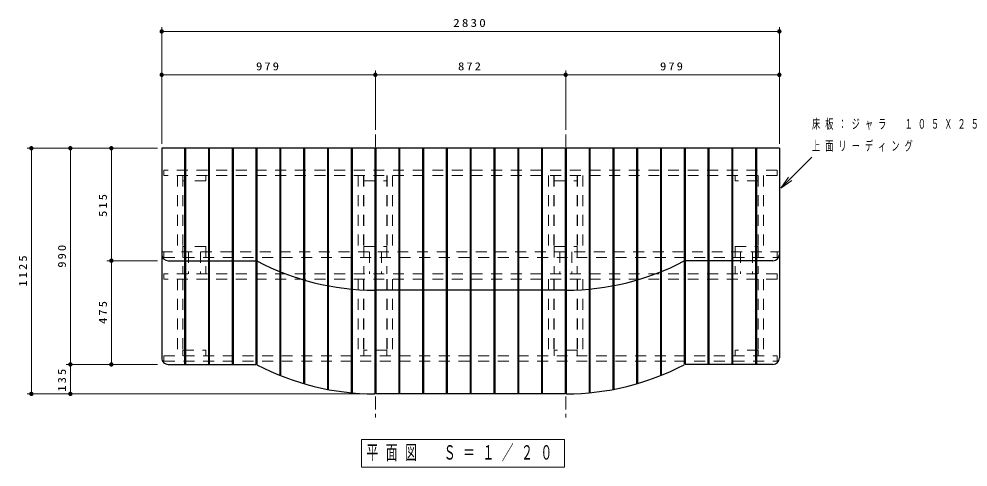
# Model space of a CAD drawing. Units: millimetres on the paper, scale 1:20. Extents: x -360 to 12, y -38 to 251.
# Drawn here: x -348.9 to -131.4, y 148.4 to 251 of the extents above; entities that cross this region are included whole.
import ezdxf

# ---------------------------------------------------------------- set-up
doc = ezdxf.new("R2010")
doc.units = ezdxf.units.MM
doc.linetypes.add('USER1', pattern=[4.5, 2.5, -2])
doc.linetypes.add('USER2', pattern=[6, 3, -1, 1, -1])
doc.layers.add('CLASS1', color=7, linetype='Continuous', lineweight=13)
doc.styles.add('ＭＳ ゴシック', font='')
doc.styles.get('ＭＳ ゴシック').set_extended_font_data('MS Gothic')

# ---------------------------------------------------------------- blocks, each defined once
blk = doc.blocks.new('filled_dot')
at = {"color": 0, "linetype": 'Continuous', "lineweight": -2, "const_width": 1.25}
blk.add_lwpolyline([(-0.625, 0, 1), (0.625, 0, 1)], format="xyb", close=True, dxfattribs=at)
blk = doc.blocks.new('open_arrow')
at = {"color": 0, "linetype": 'Continuous', "lineweight": -2}
blk.add_lwpolyline([(7.5, 1.25), (0, 0), (7.5, -1.25)], dxfattribs=at)

msp = doc.modelspace()

# ---------------------------------------------------------------- linework, layer by layer
at = {"layer": 'CLASS1'}
for p, q in [((-316.17, 222.436), (-316.17, 249.181)), ((-316.17, 248.181), (-174.67, 248.181)), ((-174.67, 222.436), (-174.67, 249.181)), ((-267.22, 225.858), (-267.22, 239.242)), ((-267.22, 225.608), (-267.22, 239.242)), ((-223.62, 225.608), (-223.62, 239.242)), ((-316.17, 238.242), (-267.22, 238.242)), ((-267.22, 238.242), (-223.62, 238.242)), ((-223.62, 238.242), (-174.67, 238.242)), ((-317.17, 221.436), (-347.028, 221.436)), ((-346.028, 165.184), (-346.028, 221.436)), ((-317.17, 221.436), (-338.092, 221.436)), ((-337.092, 171.936), (-337.092, 221.436)), ((-317.17, 221.436), (-328.706, 221.436)), ((-327.706, 195.687), (-327.706, 221.436)), ((-174.311, 212.299), (-167.24, 219.37)), ((-317.17, 195.687), (-328.706, 195.687)), ((-327.706, 171.936), (-327.706, 195.687)), ((-317.17, 171.936), (-338.092, 171.936)), ((-337.092, 165.184), (-337.092, 171.936)), ((-317.17, 171.936), (-328.706, 171.936)), ((-268.22, 165.184), (-347.028, 165.184)), ((-268.22, 165.184), (-338.092, 165.184)), ((-223.867, 154.746), (-270.367, 154.746)), ((-270.367, 154.746), (-270.367, 148.446)), ((-223.867, 148.446), (-223.867, 154.746)), ((-270.367, 148.446), (-223.867, 148.446))]:
    msp.add_line(p, q, dxfattribs=at)
at = {"layer": 'CLASS1', "color": 32, "linetype": 'USER2'}
for p, q in [((-267.22, 224.608), (-267.22, 159.801)), ((-223.62, 224.608), (-223.62, 159.801))]:
    msp.add_line(p, q, dxfattribs=at)
at = {"layer": 'CLASS1', "color": 32, "lineweight": 25}
for p, q in [((-316.17, 221.436), (-316.17, 173.436)), ((-267.32, 221.436), (-316.17, 221.436)), ((-310.92, 221.436), (-310.92, 171.936)), ((-310.72, 221.436), (-310.72, 171.928)), ((-305.47, 221.436), (-305.47, 171.928)), ((-305.27, 221.436), (-305.27, 171.928)), ((-300.02, 221.436), (-300.02, 171.928)), ((-299.82, 221.436), (-299.82, 171.928)), ((-294.57, 221.436), (-294.57, 171.928)), ((-294.37, 221.436), (-294.37, 171.875)), ((-289.12, 221.436), (-289.12, 169.443)), ((-288.92, 221.436), (-288.92, 169.362)), ((-283.67, 221.436), (-283.67, 167.546)), ((-283.47, 221.436), (-283.47, 167.488)), ((-278.22, 221.436), (-278.22, 166.227)), ((-278.02, 221.436), (-278.02, 166.189)), ((-272.77, 221.436), (-272.77, 165.446)), ((-272.57, 221.436), (-272.57, 165.427)), ((-267.32, 221.436), (-267.32, 165.182)), ((-223.72, 221.436), (-267.12, 221.436)), ((-267.12, 221.436), (-267.12, 165.186)), ((-261.87, 221.436), (-261.87, 165.186)), ((-261.67, 221.436), (-261.67, 165.186)), ((-256.42, 221.436), (-256.42, 165.186)), ((-256.22, 221.436), (-256.22, 165.186)), ((-250.97, 221.436), (-250.97, 165.186)), ((-250.77, 221.436), (-250.77, 165.186)), ((-245.52, 221.436), (-245.52, 165.186)), ((-245.32, 221.436), (-245.32, 165.186)), ((-240.07, 221.436), (-240.07, 165.186)), ((-239.87, 221.436), (-239.87, 165.186)), ((-234.62, 221.436), (-234.62, 165.186)), ((-234.42, 221.436), (-234.42, 165.186)), ((-229.17, 221.436), (-229.17, 165.186)), ((-228.97, 221.436), (-228.97, 165.186)), ((-223.72, 221.436), (-223.72, 165.186)), ((-174.67, 221.436), (-223.52, 221.436)), ((-223.52, 221.436), (-223.52, 165.182)), ((-218.27, 221.436), (-218.27, 165.427)), ((-218.07, 221.436), (-218.07, 165.446)), ((-212.82, 221.436), (-212.82, 166.189)), ((-212.62, 221.436), (-212.62, 166.227)), ((-207.37, 221.436), (-207.37, 167.488)), ((-207.17, 221.436), (-207.17, 167.546)), ((-201.92, 221.436), (-201.92, 169.362)), ((-201.72, 221.436), (-201.72, 169.443)), ((-196.47, 221.436), (-196.47, 171.883)), ((-196.27, 221.436), (-196.27, 171.936)), ((-191.02, 221.436), (-191.02, 171.936)), ((-190.82, 221.436), (-190.82, 171.936)), ((-185.57, 221.436), (-185.57, 171.936)), ((-185.37, 221.436), (-185.37, 171.936)), ((-180.12, 221.436), (-180.12, 171.936)), ((-179.92, 221.436), (-179.92, 171.928)), ((-174.67, 221.436), (-174.67, 173.436)), ((-314.67, 195.687), (-294.57, 195.687)), ((-176.17, 195.687), (-196.27, 195.687)), ((-223.72, 188.936), (-267.12, 188.936)), ((-314.67, 171.936), (-294.57, 171.936)), ((-176.17, 171.936), (-196.27, 171.936)), ((-223.72, 165.186), (-267.12, 165.186))]:
    msp.add_line(p, q, dxfattribs=at)
at = {"layer": 'CLASS1', "linetype": 'USER1'}
for p, q in [((-315.67, 216.436), (-315.67, 215.186)), ((-175.17, 216.436), (-315.67, 216.436)), ((-175.17, 216.436), (-175.17, 215.186)), ((-175.17, 215.186), (-315.67, 215.186)), ((-312.57, 215.186), (-312.57, 197.686)), ((-311.32, 215.186), (-311.32, 197.686)), ((-311.295, 213.936), (-311.295, 215.186)), ((-306.045, 213.936), (-311.295, 213.936)), ((-306.045, 213.936), (-306.045, 215.186)), ((-271.17, 215.186), (-271.17, 197.686)), ((-269.92, 215.186), (-269.92, 197.686)), ((-269.87, 215.186), (-269.87, 197.686)), ((-269.845, 213.936), (-269.845, 215.186)), ((-269.845, 213.936), (-264.595, 213.936)), ((-264.595, 213.936), (-264.595, 215.186)), ((-264.57, 215.186), (-264.57, 197.686)), ((-264.52, 215.186), (-264.52, 197.686)), ((-263.27, 215.186), (-263.27, 197.686)), ((-227.57, 215.186), (-227.57, 197.686)), ((-226.32, 215.186), (-226.32, 197.686)), ((-226.27, 215.186), (-226.27, 197.686)), ((-226.245, 213.936), (-226.245, 215.186)), ((-226.245, 213.936), (-220.995, 213.936)), ((-220.995, 213.936), (-220.995, 215.186)), ((-220.97, 215.186), (-220.97, 197.686)), ((-220.92, 215.186), (-220.92, 197.686)), ((-219.67, 215.186), (-219.67, 197.686)), ((-184.795, 213.936), (-184.795, 215.186)), ((-179.545, 213.936), (-184.795, 213.936)), ((-179.545, 213.936), (-179.545, 215.186)), ((-179.52, 215.186), (-179.52, 197.686)), ((-178.27, 215.186), (-178.27, 197.686)), ((-311.295, 198.936), (-311.295, 192.686)), ((-306.045, 198.936), (-311.295, 198.936)), ((-306.045, 198.936), (-306.045, 192.686)), ((-269.845, 198.936), (-269.845, 192.686)), ((-269.845, 198.936), (-264.595, 198.936)), ((-264.595, 198.936), (-264.595, 192.686)), ((-226.245, 198.936), (-226.245, 192.686)), ((-226.245, 198.936), (-220.995, 198.936)), ((-220.995, 198.936), (-220.995, 192.686)), ((-184.795, 198.936), (-184.795, 192.686)), ((-184.795, 198.936), (-179.545, 198.936)), ((-179.545, 198.936), (-179.545, 192.686)), ((-315.67, 197.686), (-315.67, 196.436)), ((-315.67, 196.436), (-175.17, 196.436)), ((-310.045, 197.686), (-310.045, 192.686)), ((-307.295, 197.686), (-307.295, 192.686)), ((-268.595, 197.686), (-268.595, 192.686)), ((-265.845, 197.686), (-265.845, 192.686)), ((-224.995, 197.686), (-224.995, 192.686)), ((-222.245, 197.686), (-222.245, 192.686)), ((-183.545, 197.686), (-183.545, 192.686)), ((-180.795, 197.686), (-180.795, 192.686)), ((-175.17, 197.686), (-175.17, 196.436)), ((-315.67, 192.686), (-315.67, 191.436)), ((-175.17, 192.686), (-315.67, 192.686)), ((-175.17, 191.436), (-315.67, 191.436)), ((-312.57, 191.436), (-312.57, 173.936)), ((-311.32, 191.436), (-311.32, 173.936)), ((-271.17, 191.436), (-271.17, 173.936)), ((-269.92, 191.436), (-269.92, 173.936)), ((-269.87, 191.436), (-269.87, 173.936)), ((-264.57, 191.436), (-264.57, 173.936)), ((-264.52, 191.436), (-264.52, 173.936)), ((-263.27, 191.436), (-263.27, 173.936)), ((-227.57, 191.436), (-227.57, 173.936)), ((-226.32, 191.436), (-226.32, 173.936)), ((-226.27, 191.436), (-226.27, 173.936)), ((-220.97, 191.436), (-220.97, 173.936)), ((-220.92, 191.436), (-220.92, 173.936)), ((-219.67, 191.436), (-219.67, 173.936)), ((-179.52, 191.436), (-179.52, 173.936)), ((-178.27, 191.436), (-178.27, 173.936)), ((-175.17, 192.686), (-175.17, 191.436)), ((-311.295, 175.186), (-311.295, 173.936)), ((-311.295, 175.186), (-306.045, 175.186)), ((-306.045, 175.186), (-306.045, 173.936)), ((-269.845, 175.186), (-269.845, 173.936)), ((-264.595, 175.186), (-269.845, 175.186)), ((-264.595, 175.186), (-264.595, 173.936)), ((-226.245, 175.186), (-226.245, 173.936)), ((-220.995, 175.186), (-226.245, 175.186)), ((-220.995, 175.186), (-220.995, 173.936)), ((-184.795, 175.186), (-184.795, 173.936)), ((-179.545, 175.186), (-184.676, 175.186)), ((-179.545, 175.186), (-179.545, 173.936)), ((-315.67, 173.936), (-315.67, 172.686)), ((-315.67, 173.936), (-175.17, 173.936)), ((-315.67, 172.686), (-175.17, 172.686)), ((-175.17, 173.936), (-175.17, 172.686))]:
    msp.add_line(p, q, dxfattribs=at)
at = {"layer": 'CLASS1', "color": 32, "linetype": 'USER1'}
msp.add_line((-316.17, 197.686), (-174.67, 197.686), dxfattribs=at)
at = {"layer": 'CLASS1', "color": 32, "lineweight": 25}
for centre, radius, start, end in [((-314.67, 197.187), 1.5, 180, 270), ((-176.17, 197.187), 1.5, 270, 0), ((-267.22, 247.344), 58.409, 242.3009, 269.90192), ((-223.62, 247.344), 58.409, 270.0981, 297.69911), ((-314.67, 173.436), 1.5, 179.99999, 270), ((-267.22, 223.593), 58.409, 242.3009, 269.90192), ((-223.62, 223.593), 58.409, 270.0981, 297.69911), ((-176.17, 173.436), 1.5, 270, 0)]:
    msp.add_arc(centre, radius, start, end, dxfattribs=at)

# ---------------------------------------------------------------- block references
at = {"layer": 'CLASS1', "xscale": 0.4, "yscale": 0.4}
for p in [(-316.17, 248.181), (-316.17, 238.242), (-267.22, 238.242)]:
    msp.add_blockref('filled_dot', p, dxfattribs=at)
for name, p, rotation in [('filled_dot', (-174.67, 248.181), 180), ('filled_dot', (-267.22, 238.242), 180), ('filled_dot', (-223.62, 238.242), 180), ('filled_dot', (-174.67, 238.242), 180), ('filled_dot', (-346.028, 221.436), 270), ('filled_dot', (-337.092, 221.436), 270), ('filled_dot', (-327.706, 221.436), 270), ('open_arrow', (-174.311, 212.299), 45), ('filled_dot', (-327.706, 195.687), 90), ('filled_dot', (-327.706, 195.687), 270), ('filled_dot', (-337.092, 171.936), 270), ('filled_dot', (-337.092, 171.936), 90), ('filled_dot', (-327.706, 171.936), 90), ('filled_dot', (-346.028, 165.184), 90), ('filled_dot', (-337.092, 165.184), 90)]:
    msp.add_blockref(name, p, dxfattribs=dict(at, rotation=rotation))

# ---------------------------------------------------------------- texts
at = {"layer": 'CLASS1', "style": 'ＭＳ ゴシック'}
for s, insert, char_height, attachment_point in [('\\T1.33;\\W1.2;2830', (-245.42, 249.181), 1.833, 8), ('\\T1.33;\\W1.15;979', (-291.695, 239.242), 1.833, 8), ('\\T1.33;\\W1.15;872', (-245.42, 239.242), 1.833, 8), ('\\T1.33;\\W1.15;979', (-199.145, 239.242), 1.833, 8), ('\\T1.64;\\W0.6;床板：ジャラ\u3000１０５Ｘ２５', (-167.169, 226.87), 2.199, 4), ('\\T1.64;\\W0.6;上面リーディング', (-167.169, 221.87), 2.199, 4), ('\\T1.64;\\W0.6;平面図\u3000Ｓ＝１／２０', (-247.117, 151.596), 3.299, 5)]:
    msp.add_mtext(s, dxfattribs=dict(at, insert=insert, char_height=char_height, attachment_point=attachment_point))
at = {"layer": 'CLASS1', "char_height": 1.833, "attachment_point": 8, "rotation": 90, "style": 'ＭＳ ゴシック'}
for s, insert in [('\\T1.33;\\W1.15;515', (-328.706, 208.561)), ('\\T1.33;\\W1.15;990', (-338.092, 196.936)), ('\\T1.33;\\W1.15;1125', (-347.028, 193.56)), ('\\T1.33;\\W1.15;475', (-328.706, 184.061)), ('\\T1.33;\\W1.15;135', (-338.092, 168.56))]:
    msp.add_mtext(s, dxfattribs=dict(at, insert=insert))

doc.saveas('drawing.dxf')
